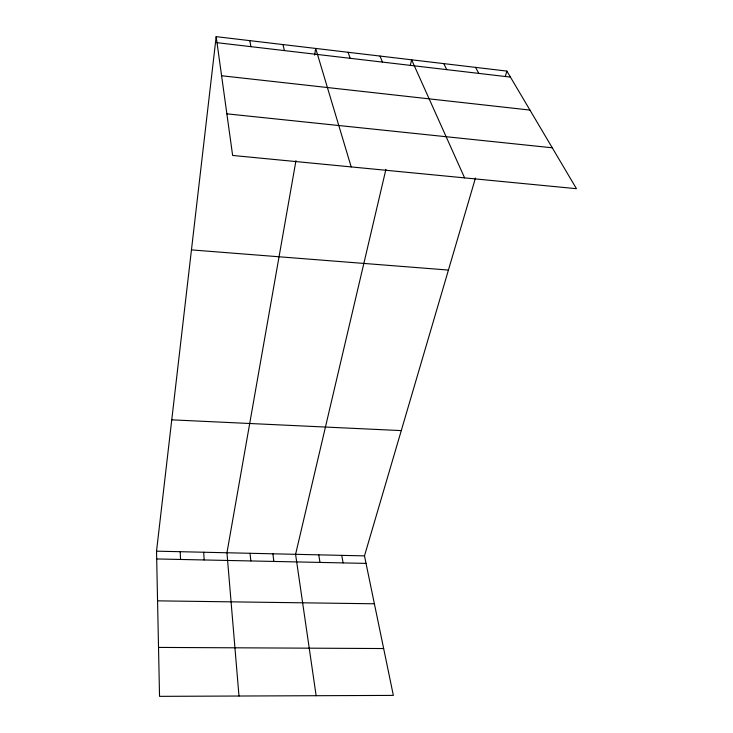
<?xml version="1.0" encoding="UTF-8"?>
<svg xmlns="http://www.w3.org/2000/svg" width="733" height="733" viewBox="0 0 733 733"><rect width="100%" height="100%" fill="white"/><g stroke="black" fill="none" stroke-linecap="round" stroke-linejoin="round"><path stroke-width="1.1" d="M475.47 178.009L364.475 555.88L393.355 695.397L159.537 696.35L156.532 551.17L216.171 36.65L506.879 71.092L576.468 188.693L232.636 155.451L216.171 36.65M295.967 160.619L226.955 552.764L238.985 696.029M314.539 55.076L315.703 48.442L351.189 166.913M385.924 169.332L295.582 554.322L316.143 695.718M410.324 65.356L411.625 59.804L464.612 177.881M505.284 76.507L506.879 71.092M158.53 647.422L383.652 648.54M157.568 600.849L374.389 603.781M156.697 558.958L366.033 563.393M156.532 551.17L364.475 555.88M171.76 419.844L401.272 430.601M191.46 249.898L448.431 270.065M226.863 113.835L552.261 147.791M221.586 75.746L529.941 110.069M217.005 42.679L510.443 77.112M475.515 67.372L478.805 73.401M443.767 63.615L446.773 69.644M380.042 56.065L382.452 62.094M348.074 52.272L350.182 58.31M282.938 44.557L284.431 50.586M249.77 40.627L250.933 46.655M341.706 555.357L343.117 562.907M318.745 554.844L320.009 562.422M272.905 553.809L273.858 561.441M250.026 553.287L250.833 560.956M203.692 552.242L204.177 559.966M180.217 551.711L180.538 559.462"/></g></svg>
